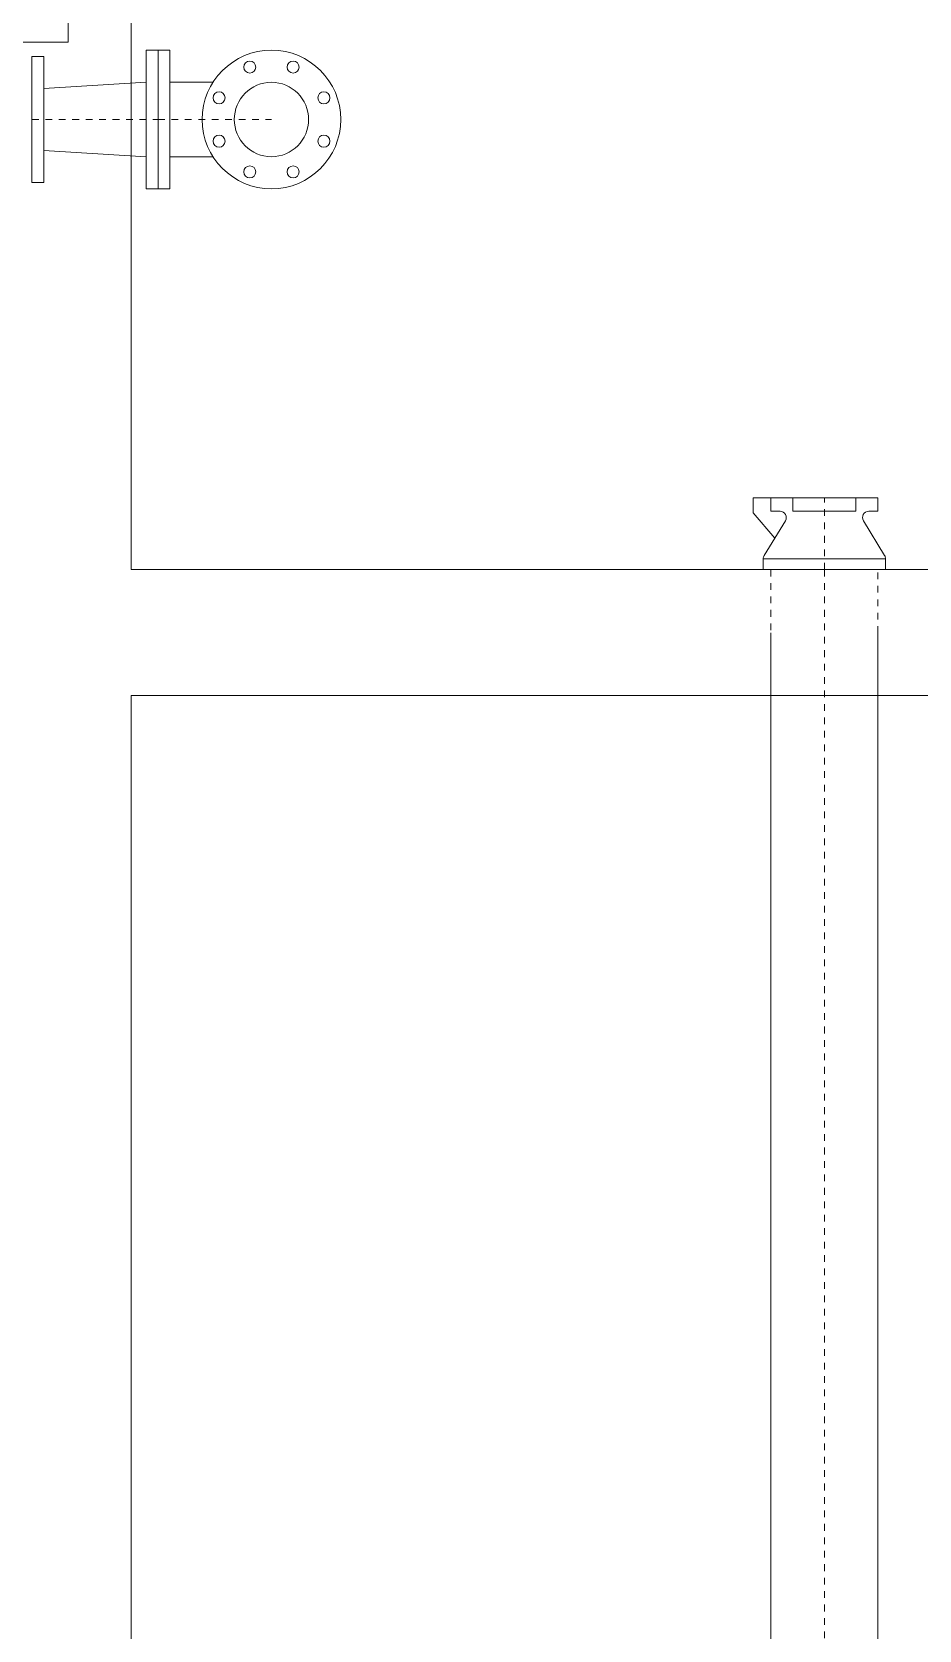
# Model space of a CAD drawing. Header units: millimetres. Extents: x 100 to 940, y 100 to 694.
# Drawn here: x 607.89 to 621.08, y 522.43 to 546.21 of the extents above; entities that cross this region are included whole.
import ezdxf

# ---------------------------------------------------------------- set-up
doc = ezdxf.new("R2010")
doc.units = ezdxf.units.MM
doc.linetypes.add('SGC_DASHDOT', pattern=[1, 0.5, -0.25, 0, -0.25])
doc.linetypes.add('SGC_HIDDEN', pattern=[0.375, 0.25, -0.125])
for name, color, linetype, lineweight in [('PAREDE', 7, 'Continuous', 9), ('SGC-Conexoes (Furos)', 9, 'Continuous', 5), ('SGC-Conexoes (Linhas Externas)', 6, 'Continuous', 9), ('SGC-EIXOS', 9, 'SGC_DASHDOT', 9), ('SGC-PONTAS', 2, 'SGC_HIDDEN', 9), ('SGC-Tubos (Desenho Bifilar)', 6, 'Continuous', 9)]:
    doc.layers.add(name, color=color, linetype=linetype, lineweight=lineweight)

# ---------------------------------------------------------------- blocks, each defined once
blk = doc.blocks.new('BB-1-CI07-N10-D100-S80', base_point=(483985.4, 8089.7))
at = {"layer": 'SGC-Conexoes (Linhas Externas)'}
for p, q in [((484066.4, 8138.7), (483904.4, 8148.7)), ((484066.4, 8040.7), (483904.4, 8030.7))]:
    blk.add_line(p, q, dxfattribs=at)
for points in [[(483885.4, 7979.7), (483885.4, 8199.7), (483904.4, 8199.7), (483904.4, 7979.7)], [(484085.4, 7989.7), (484085.4, 8189.7), (484066.4, 8189.7), (484066.4, 7989.7)]]:
    blk.add_lwpolyline(points, close=True, dxfattribs=at)
at = {"layer": 'SGC-EIXOS'}
blk.add_line((484085.4, 8089.7), (483885.4, 8089.7), dxfattribs=at)
blk = doc.blocks.new('BB-2-CG01-N10-D100-S100', base_point=(134399.2, 233091.6))
at = {"layer": 'SGC-Conexoes (Furos)'}
for centre in [(134364.8, 233174.7), (134433.6, 233174.7), (134316.1, 233126), (134482.4, 233126), (134316.1, 233057.2), (134482.4, 233057.2), (134364.8, 233008.4), (134433.6, 233008.4)]:
    blk.add_circle(centre, 9.5, dxfattribs=at)
at = {"layer": 'SGC-Conexoes (Linhas Externas)'}
for p, q in [((134340.2, 233252.6), (134340.2, 233184.4)), ((134458.2, 233252.6), (134458.2, 233184.4))]:
    blk.add_line(p, q, dxfattribs=at)
blk.add_lwpolyline([(134289.2, 233271.6), (134509.2, 233271.6), (134509.2, 233252.6), (134289.2, 233252.6)], close=True, dxfattribs=at)
for radius in [110, 59]:
    blk.add_circle((134399.2, 233091.6), radius, dxfattribs=at)
at = {"layer": 'SGC-EIXOS'}
blk.add_line((134399.2, 233271.6), (134399.2, 233091.6), dxfattribs=at)
blk = doc.blocks.new('BB-1-GA01-N0-D0-S0', base_point=(134463.8, 232531.8))
at = {"layer": 'SGC-Conexoes (Linhas Externas)'}
for p, q in [((134350.8, 232645.8), (134350.8, 232622)), ((134383.2, 232645.8), (134350.8, 232645.8)), ((134378.8, 232645.8), (134378.8, 232624.5)), ((134378.8, 232645.8), (134548.8, 232645.8)), ((134413.8, 232645.8), (134413.8, 232624.5)), ((134513.8, 232645.8), (134513.8, 232624.5)), ((134548.8, 232645.8), (134548.8, 232624.5)), ((134385.1, 232581.7), (134350.8, 232622)), ((134413.8, 232624.5), (134513.8, 232624.5)), ((134366.8, 232549), (134560.8, 232549)), ((134366.8, 232531.8), (134560.8, 232531.8))]:
    blk.add_line(p, q, dxfattribs=at)
for points in [[(134366.8, 232531.8), (134366.8, 232549, -0.137976), (134368.3, 232554.2), (134401.9, 232609.2, 0.58566), (134393.4, 232624.5), (134378.8, 232624.5)], [(134560.8, 232531.8), (134560.8, 232549, 0.137976), (134559.4, 232554.2), (134525.8, 232609.2, -0.58566), (134534.3, 232624.5), (134548.8, 232624.5)]]:
    blk.add_lwpolyline(points, format="xyb", dxfattribs=at)
at = {"layer": 'SGC-EIXOS'}
blk.add_line((134463.8, 232531.8), (134463.8, 232645.8), dxfattribs=at)
blk = doc.blocks.new('BB-1-CA12-N0-D150-S0-L3500')
at = {"layer": 'SGC-EIXOS'}
blk.add_line((1750, 0), (-1750, 0), dxfattribs=at)
at = {"layer": 'SGC-PONTAS'}
blk.add_lwpolyline([(1649.5, -85), (1750, -85), (1750, 85), (1649.5, 85)], dxfattribs=at)
at = {"layer": 'SGC-Tubos (Desenho Bifilar)'}
for p, q in [((1649.5, 85), (-1649.5, 85)), ((1649.5, -85), (-1649.5, -85))]:
    blk.add_line(p, q, dxfattribs=at)

msp = doc.modelspace()

# ---------------------------------------------------------------- linework, layer by layer
at = {"layer": 'PAREDE'}
for p, q in [((608.424, 546.99), (608.424, 546.052)), ((609.361, 538.206), (609.361, 546.99)), ((608.424, 546.052), (595.299, 546.052)), ((672.174, 538.206), (609.361, 538.206)), ((609.361, 536.331), (670.299, 536.331)), ((609.361, 536.331), (609.361, 500.706))]:
    msp.add_line(p, q, dxfattribs=at)

# ---------------------------------------------------------------- block references
at = {"layer": 'SGC-Conexoes (Linhas Externas)', "xscale": 0.009375000000000001, "yscale": 0.009375000000000001, "zscale": 0.009375000000000001}
for name, p, rotation in [('BB-1-CI07-N10-D100-S80', (608.824, 544.903), 180), ('BB-2-CG01-N10-D100-S100', (611.449, 544.903), 90)]:
    msp.add_blockref(name, p, dxfattribs=dict(at, rotation=rotation))
msp.add_blockref('BB-1-GA01-N0-D0-S0', (619.674, 538.206), dxfattribs=at)
at = {"layer": 'SGC-Tubos (Desenho Bifilar)', "xscale": 0.009375000000000001, "yscale": 0.009375000000000001, "zscale": 0.009375000000000001, "rotation": 90}
msp.add_blockref('BB-1-CA12-N0-D150-S0-L3500', (619.674, 521.799), dxfattribs=at)

doc.saveas('drawing.dxf')
